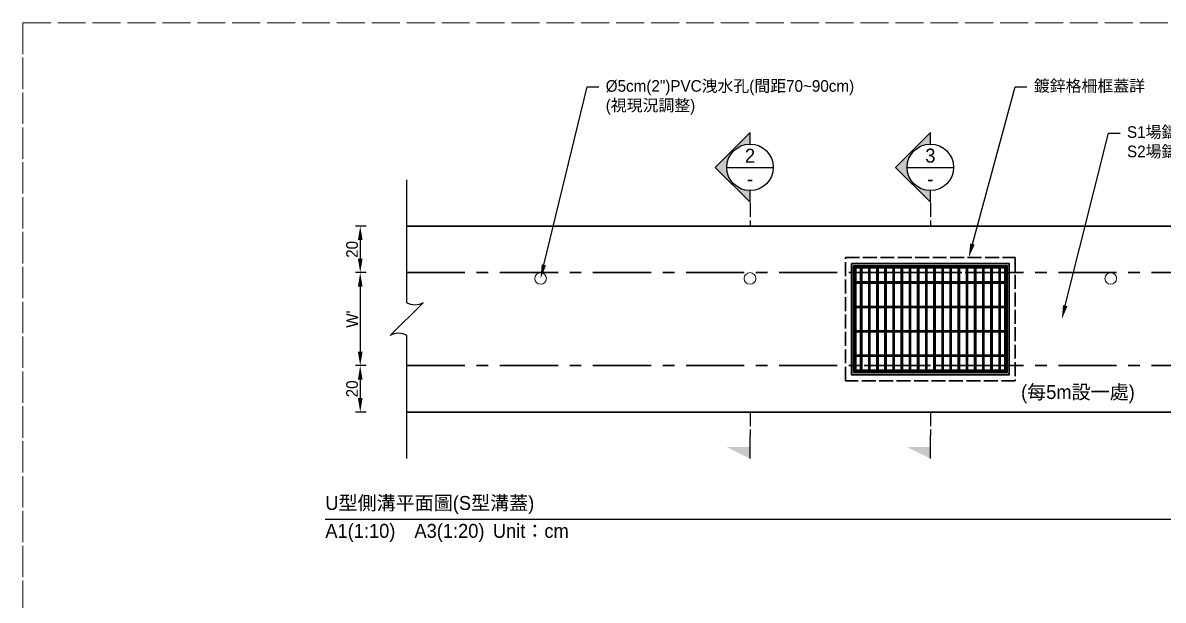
# Model space of a CAD drawing. Extents: x -8920 to 1950, y -2159 to 466.
# Drawn here: x -8920 to -8430, y -905.4 to -657 of the extents above; entities that cross this region are included whole.
import ezdxf
from ezdxf import colors
from ezdxf.entities.mleader import LeaderData, LeaderLine
from ezdxf.math import Vec2, Vec3

# ---------------------------------------------------------------- set-up
doc = ezdxf.new("R2010")
doc.units = 0
doc.header["$MEASUREMENT"] = 0
doc.linetypes.add('ACAD_ISO02W100', pattern=[15, 12, -3])
doc.linetypes.add('CENTERX2', pattern=[4, 2.5, -0.5, 0.5, -0.5])
doc.layers.add('一、4.基本-隱藏', color=9, linetype='ACAD_ISO02W100', lineweight=20, plot=False)
doc.layers.add('三、3.文字-註解文字', color=2, linetype='Continuous')
for name, color, linetype, lineweight in [('二、1.繪圖-既有設施', 8, 'Continuous', 20), ('二、2.繪圖-施作項目', 181, 'Continuous', 30), ('二、6.繪圖-其他施作項目', 35, 'Continuous', 30)]:
    doc.layers.add(name, color=color, linetype=linetype, lineweight=lineweight)
doc.styles.add('次圖名(詳圖)', font='MS PGothic.ttf', dxfattribs={"height": 6})
doc.styles.add('註解文字(詳圖)', font='MS PGothic.ttf', dxfattribs={"height": 5})
doc.dimstyles.new('註解文字(詳圖)', dxfattribs={"dimtxt": 5, "dimasz": 6, "dimexe": 2, "dimexo": 5, "dimgap": 1, "dimtad": 2, "dimzin": 0, "dimdsep": 46, "dimtxsty": '註解文字(詳圖)', "dimcen": 0.1, "dimclrd": 144, "dimclre": 144, "dimclrt": 256, "dimadec": 0, "dimazin": 0, "dimtfac": 1, "dimtofl": 0, "dimtmove": 0, "dimatfit": 3, "dimfxlon": 1, "dimtolj": 1, "dimtzin": 0, "dimlwd": -1, "dimlwe": -1, "dimarcsym": 1})
pattern_1 = [(45, (-9735.3608, -580.8457), (-2.65165, 2.65165), []), (45, (-9734.477, -580.8457), (-2.65165, 2.65165), []), (45, (-9733.593, -580.8457), (-2.65165, 2.65165), []), (45, (-9732.709, -580.8457), (-2.65165, 2.65165), [])]

# ---------------------------------------------------------------- blocks, each defined once
blk = doc.blocks.new('*D219')
at = {"layer": 'Defpoints', "color": 0, "transparency": 16777216}
for p in [(-8755, -744.5), (-8775, -764.5), (-8755, -764.5)]:
    blk.add_point(p, dxfattribs=at)
at = {"layer": '三、3.文字-註解文字', "color": 144, "transparency": 16777216}
for p, q in [((-8772.5, -744.5), (-8777, -744.5)), ((-8775, -750.5), (-8775, -758.5)), ((-8772.5, -764.5), (-8777, -764.5))]:
    blk.add_line(p, q, dxfattribs=at)
for points in [[(-8776, -750.5), (-8774, -750.5), (-8775, -744.5)], [(-8776, -758.5), (-8774, -758.5), (-8775, -764.5)]]:
    blk.add_solid(points, dxfattribs=at)
at = {"layer": '三、3.文字-註解文字', "transparency": 16777216, "insert": (-8778.5, -754.5), "char_height": 5, "attachment_point": 5, "rotation": 90, "style": '註解文字(詳圖)'}
blk.add_mtext('\\A1;20', dxfattribs=at)
blk = doc.blocks.new('*D220')
at = {"layer": 'Defpoints', "color": 0, "transparency": 16777216}
for p in [(-8755, -764.5), (-8775, -804.5), (-8755, -804.5)]:
    blk.add_point(p, dxfattribs=at)
at = {"layer": '三、3.文字-註解文字', "color": 144, "transparency": 16777216}
for p, q in [((-8772.5, -764.5), (-8777, -764.5)), ((-8775, -770.5), (-8775, -798.5)), ((-8772.5, -804.5), (-8777, -804.5))]:
    blk.add_line(p, q, dxfattribs=at)
for points in [[(-8776, -770.5), (-8774, -770.5), (-8775, -764.5)], [(-8776, -798.5), (-8774, -798.5), (-8775, -804.5)]]:
    blk.add_solid(points, dxfattribs=at)
at = {"layer": '三、3.文字-註解文字', "transparency": 16777216, "insert": (-8778.5, -784.5), "char_height": 5, "attachment_point": 5, "rotation": 90, "style": '註解文字(詳圖)'}
blk.add_mtext("\\A1;W'", dxfattribs=at)
blk = doc.blocks.new('*D221')
at = {"layer": 'Defpoints', "color": 0, "transparency": 16777216}
for p in [(-8755, -804.5), (-8775, -824.5), (-8755, -824.5)]:
    blk.add_point(p, dxfattribs=at)
at = {"layer": '三、3.文字-註解文字', "color": 144, "transparency": 16777216}
for p, q in [((-8772.5, -804.5), (-8777, -804.5)), ((-8775, -810.5), (-8775, -818.5)), ((-8772.5, -824.5), (-8777, -824.5))]:
    blk.add_line(p, q, dxfattribs=at)
for points in [[(-8776, -810.5), (-8774, -810.5), (-8775, -804.5)], [(-8776, -818.5), (-8774, -818.5), (-8775, -824.5)]]:
    blk.add_solid(points, dxfattribs=at)
at = {"layer": '三、3.文字-註解文字', "transparency": 16777216, "insert": (-8778.5, -814.5), "char_height": 5, "attachment_point": 5, "rotation": 90, "style": '註解文字(詳圖)'}
blk.add_mtext('\\A1;20', dxfattribs=at)

msp = doc.modelspace()

# ---------------------------------------------------------------- hatches: boundary and pattern name
at = {"layer": '三、3.文字-註解文字'}
h = msp.add_hatch(color=256, dxfattribs=at)
h.dxf.hatch_style = 1
h.paths.add_polyline_path([(-8607.5, -704.193), (-8622.5, -719.193), (-8607.5, -734.193), (-8607.5, -729.193, -0.4142136), (-8617.5, -719.193, -0.4142136), (-8607.5, -709.193)])
h = msp.add_hatch(color=256, dxfattribs=at)
h.dxf.hatch_style = 1
h.paths.add_polyline_path([(-8530, -704.193), (-8545, -719.193), (-8530, -734.193), (-8530, -729.193, -0.4142136), (-8540, -719.193, -0.4142136), (-8530, -709.193)])
h = msp.add_hatch(color=256, dxfattribs=at)
h.dxf.hatch_style = 1
h.paths.add_polyline_path([(-8617.5, -839.5), (-8607.5, -844.5), (-8607.5, -839.5)])
h = msp.add_hatch(color=256, dxfattribs=at)
h.dxf.hatch_style = 1
h.paths.add_polyline_path([(-8540, -839.5), (-8530, -844.5), (-8530, -839.5)])
at = {"layer": '二、6.繪圖-其他施作項目'}
h = msp.add_hatch(color=256, dxfattribs=at)
h.dxf.hatch_style = 1
h.paths.add_polyline_path([(-8563.9, -808.4), (-8496.1, -808.4), (-8496.1, -760.6), (-8563.9, -760.6)])
h.paths.add_polyline_path([(-8563, -807.5), (-8497, -807.5), (-8497, -761.5), (-8563, -761.5)], flags=16)
h.paths.add_polyline_path([(-8560, -764.5), (-8500, -764.5), (-8500, -804.5), (-8560, -804.5)], flags=0)
h = msp.add_hatch(dxfattribs=at)
h.set_pattern_fill('ANSI34', color=256, scale=5)
h.set_pattern_definition(pattern_1)
h.paths.add_polyline_path([(-8498, -768.5), (-8562, -768.5), (-8562, -769), (-8498, -769)])
h = msp.add_hatch(dxfattribs=at)
h.set_pattern_fill('ANSI34', color=256, scale=5)
h.set_pattern_definition(pattern_1)
h.paths.add_polyline_path([(-8498, -779), (-8562, -779), (-8562, -779.5), (-8498, -779.5)])
h = msp.add_hatch(dxfattribs=at)
h.set_pattern_fill('ANSI34', color=256, scale=5)
h.set_pattern_definition(pattern_1)
h.paths.add_polyline_path([(-8498, -789.5), (-8562, -789.5), (-8562, -790), (-8498, -790)])
h = msp.add_hatch(dxfattribs=at)
h.set_pattern_fill('ANSI34', color=256, scale=5)
h.set_pattern_definition(pattern_1)
h.paths.add_polyline_path([(-8498, -800), (-8562, -800), (-8562, -800.5), (-8498, -800.5)])

# ---------------------------------------------------------------- linework, layer by layer
at = {"layer": '一、4.基本-隱藏'}
for points in [[(-8920, -657), (-8140, -657), (-8140, -910.5), (-8920, -910.5)], [(-8920, -657), (-8140, -657), (-8140, -1164), (-8920, -1164)]]:
    msp.add_lwpolyline(points, close=True, dxfattribs=at)
at = {"layer": '三、3.文字-註解文字'}
for points in [[(-8607.5, -709.193), (-8607.5, -704.193), (-8622.5, -719.193), (-8607.5, -734.193), (-8607.5, -729.193)], [(-8530, -709.193), (-8530, -704.193), (-8545, -719.193), (-8530, -734.193), (-8530, -729.193)], [(-8617.5, -719.193), (-8597.5, -719.193)], [(-8540, -719.193), (-8520, -719.193)], [(-8607.5, -844.5), (-8607.5, -834.5)], [(-8530, -844.5), (-8530, -834.5)], [(-8790, -870.5), (-8270, -870.5)]]:
    msp.add_lwpolyline(points, dxfattribs=at)
msp.add_lwpolyline([(-8755, -844.5), (-8755, -791.571, 0.2828427), (-8762.071, -791.571), (-8747.929, -777.429, -0.2828427), (-8755, -777.429), (-8755, -724.5)], format="xyb", dxfattribs=at)
at = {"layer": '三、3.文字-註解文字', "linetype": 'ACAD_ISO02W100', "ltscale": 0.5}
for points in [[(-8607.5, -734.5), (-8607.5, -744.5)], [(-8530, -734.5), (-8530, -744.5)], [(-8607.5, -824.5), (-8607.5, -834.5)], [(-8530, -824.5), (-8530, -834.5)]]:
    msp.add_lwpolyline(points, dxfattribs=at)
at = {"layer": '三、3.文字-註解文字'}
for centre in [(-8607.5, -719.193), (-8530, -719.193)]:
    msp.add_circle(centre, 10, dxfattribs=at)
at = {"layer": '二、1.繪圖-既有設施'}
for centre in [(-8697.5, -767), (-8607.5, -767), (-8452.5, -767)]:
    msp.add_circle(centre, 2.5, dxfattribs=at)
at = {"layer": '二、2.繪圖-施作項目'}
for points in [[(-8755, -744.5), (-8305, -744.5)], [(-8755, -824.5), (-8305, -824.5)]]:
    msp.add_lwpolyline(points, dxfattribs=at)
at = {"layer": '二、2.繪圖-施作項目', "linetype": 'CENTERX2', "ltscale": 10}
for points in [[(-8755, -764.5), (-8305, -764.5)], [(-8755, -804.5), (-8305, -804.5)]]:
    msp.add_lwpolyline(points, dxfattribs=at)
at = {"layer": '二、6.繪圖-其他施作項目', "linetype": 'ACAD_ISO02W100', "ltscale": 0.5}
for points in [[(-8566.5, -758), (-8493.5, -758), (-8493.5, -811), (-8566.5, -811)], [(-8560, -764.5), (-8500, -764.5), (-8500, -804.5), (-8560, -804.5)]]:
    msp.add_lwpolyline(points, close=True, dxfattribs=at)
at = {"layer": '二、6.繪圖-其他施作項目'}
for points in [[(-8563.9, -760.6), (-8496.1, -760.6), (-8496.1, -808.4), (-8563.9, -808.4)], [(-8563, -761.5), (-8497, -761.5), (-8497, -807.5), (-8563, -807.5)], [(-8562.5, -762), (-8497.5, -762), (-8497.5, -807), (-8562.5, -807)]]:
    msp.add_lwpolyline(points, close=True, dxfattribs=at)
for points in [[(-8562.5, -762), (-8497.5, -762)], [(-8562.5, -762), (-8562.5, -807)], [(-8562, -762), (-8562, -807)], [(-8562, -762.5), (-8498, -762.5)], [(-8560, -762.5), (-8560, -768.5)], [(-8559.5, -762.5), (-8559.5, -768.5)], [(-8556.5, -762.5), (-8556.5, -768.5)], [(-8556, -762.5), (-8556, -768.5)], [(-8553, -762.5), (-8553, -768.5)], [(-8552.5, -762.5), (-8552.5, -768.5)], [(-8549.5, -762.5), (-8549.5, -768.5)], [(-8549, -762.5), (-8549, -768.5)], [(-8546, -762.5), (-8546, -768.5)], [(-8545.5, -762.5), (-8545.5, -768.5)], [(-8542.5, -762.5), (-8542.5, -768.5)], [(-8542, -762.5), (-8542, -768.5)], [(-8539, -762.5), (-8539, -768.5)], [(-8538.5, -762.5), (-8538.5, -768.5)], [(-8535.5, -762.5), (-8535.5, -768.5)], [(-8535, -762.5), (-8535, -768.5)], [(-8532, -762.5), (-8532, -768.5)], [(-8531.5, -762.5), (-8531.5, -768.5)], [(-8528.5, -762.5), (-8528.5, -768.5)], [(-8528, -762.5), (-8528, -768.5)], [(-8525, -762.5), (-8525, -768.5)], [(-8524.5, -762.5), (-8524.5, -768.5)], [(-8521.5, -762.5), (-8521.5, -768.5)], [(-8521, -762.5), (-8521, -768.5)], [(-8518, -762.5), (-8518, -768.5)], [(-8517.5, -762.5), (-8517.5, -768.5)], [(-8514.5, -762.5), (-8514.5, -768.5)], [(-8514, -762.5), (-8514, -768.5)], [(-8511, -762.5), (-8511, -768.5)], [(-8510.5, -762.5), (-8510.5, -768.5)], [(-8507.5, -762.5), (-8507.5, -768.5)], [(-8507, -762.5), (-8507, -768.5)], [(-8504, -762.5), (-8504, -768.5)], [(-8503.5, -762.5), (-8503.5, -768.5)], [(-8500.5, -762.5), (-8500.5, -768.5)], [(-8500, -762.5), (-8500, -768.5)], [(-8498, -762), (-8498, -807)], [(-8497.5, -762), (-8497.5, -807)], [(-8562, -768.5), (-8498, -768.5)], [(-8562, -769), (-8498, -769)], [(-8560, -769), (-8560, -779)], [(-8559.5, -769), (-8559.5, -779)], [(-8556.5, -769), (-8556.5, -779)], [(-8556, -769), (-8556, -779)], [(-8553, -769), (-8553, -779)], [(-8552.5, -769), (-8552.5, -779)], [(-8549.5, -769), (-8549.5, -779)], [(-8549, -769), (-8549, -779)], [(-8546, -769), (-8546, -779)], [(-8545.5, -769), (-8545.5, -779)], [(-8542.5, -769), (-8542.5, -779)], [(-8542, -769), (-8542, -779)], [(-8539, -769), (-8539, -779)], [(-8538.5, -769), (-8538.5, -779)], [(-8535.5, -769), (-8535.5, -779)], [(-8535, -769), (-8535, -779)], [(-8532, -769), (-8532, -779)], [(-8531.5, -769), (-8531.5, -779)], [(-8528.5, -769), (-8528.5, -779)], [(-8528, -769), (-8528, -779)], [(-8525, -769), (-8525, -779)], [(-8524.5, -769), (-8524.5, -779)], [(-8521.5, -769), (-8521.5, -779)], [(-8521, -769), (-8521, -779)], [(-8518, -769), (-8518, -779)], [(-8517.5, -769), (-8517.5, -779)], [(-8514.5, -769), (-8514.5, -779)], [(-8514, -769), (-8514, -779)], [(-8511, -769), (-8511, -779)], [(-8510.5, -769), (-8510.5, -779)], [(-8507.5, -769), (-8507.5, -779)], [(-8507, -769), (-8507, -779)], [(-8504, -769), (-8504, -779)], [(-8503.5, -769), (-8503.5, -779)], [(-8500.5, -769), (-8500.5, -779)], [(-8500, -769), (-8500, -779)], [(-8562, -779), (-8498, -779)], [(-8562, -779.5), (-8498, -779.5)], [(-8560, -779.5), (-8560, -789.5)], [(-8559.5, -779.5), (-8559.5, -789.5)], [(-8556.5, -779.5), (-8556.5, -789.5)], [(-8556, -779.5), (-8556, -789.5)], [(-8553, -779.5), (-8553, -789.5)], [(-8552.5, -779.5), (-8552.5, -789.5)], [(-8549.5, -779.5), (-8549.5, -789.5)], [(-8549, -779.5), (-8549, -789.5)], [(-8546, -779.5), (-8546, -789.5)], [(-8545.5, -779.5), (-8545.5, -789.5)], [(-8542.5, -779.5), (-8542.5, -789.5)], [(-8542, -779.5), (-8542, -789.5)], [(-8539, -779.5), (-8539, -789.5)], [(-8538.5, -779.5), (-8538.5, -789.5)], [(-8535.5, -779.5), (-8535.5, -789.5)], [(-8535, -779.5), (-8535, -789.5)], [(-8532, -779.5), (-8532, -789.5)], [(-8531.5, -779.5), (-8531.5, -789.5)], [(-8528.5, -779.5), (-8528.5, -789.5)], [(-8528, -779.5), (-8528, -789.5)], [(-8525, -779.5), (-8525, -789.5)], [(-8524.5, -779.5), (-8524.5, -789.5)], [(-8521.5, -779.5), (-8521.5, -789.5)], [(-8521, -779.5), (-8521, -789.5)], [(-8518, -779.5), (-8518, -789.5)], [(-8517.5, -779.5), (-8517.5, -789.5)], [(-8514.5, -779.5), (-8514.5, -789.5)], [(-8514, -779.5), (-8514, -789.5)], [(-8511, -779.5), (-8511, -789.5)], [(-8510.5, -779.5), (-8510.5, -789.5)], [(-8507.5, -779.5), (-8507.5, -789.5)], [(-8507, -779.5), (-8507, -789.5)], [(-8504, -779.5), (-8504, -789.5)], [(-8503.5, -779.5), (-8503.5, -789.5)], [(-8500.5, -779.5), (-8500.5, -789.5)], [(-8500, -779.5), (-8500, -789.5)], [(-8562, -789.5), (-8498, -789.5)], [(-8562, -790), (-8498, -790)], [(-8560, -790), (-8560, -800)], [(-8559.5, -790), (-8559.5, -800)], [(-8556.5, -790), (-8556.5, -800)], [(-8556, -790), (-8556, -800)], [(-8553, -790), (-8553, -800)], [(-8552.5, -790), (-8552.5, -800)], [(-8549.5, -790), (-8549.5, -800)], [(-8549, -790), (-8549, -800)], [(-8546, -790), (-8546, -800)], [(-8545.5, -790), (-8545.5, -800)], [(-8542.5, -790), (-8542.5, -800)], [(-8542, -790), (-8542, -800)], [(-8539, -790), (-8539, -800)], [(-8538.5, -790), (-8538.5, -800)], [(-8535.5, -790), (-8535.5, -800)], [(-8535, -790), (-8535, -800)], [(-8532, -790), (-8532, -800)], [(-8531.5, -790), (-8531.5, -800)], [(-8528.5, -790), (-8528.5, -800)], [(-8528, -790), (-8528, -800)], [(-8525, -790), (-8525, -800)], [(-8524.5, -790), (-8524.5, -800)], [(-8521.5, -790), (-8521.5, -800)], [(-8521, -790), (-8521, -800)], [(-8518, -790), (-8518, -800)], [(-8517.5, -790), (-8517.5, -800)], [(-8514.5, -790), (-8514.5, -800)], [(-8514, -790), (-8514, -800)], [(-8511, -790), (-8511, -800)], [(-8510.5, -790), (-8510.5, -800)], [(-8507.5, -790), (-8507.5, -800)], [(-8507, -790), (-8507, -800)], [(-8504, -790), (-8504, -800)], [(-8503.5, -790), (-8503.5, -800)], [(-8500.5, -790), (-8500.5, -800)], [(-8500, -790), (-8500, -800)], [(-8562, -800), (-8498, -800)], [(-8562, -800.5), (-8498, -800.5)], [(-8560, -800.5), (-8560, -806.5)], [(-8559.5, -800.5), (-8559.5, -806.5)], [(-8556.5, -800.5), (-8556.5, -806.5)], [(-8556, -800.5), (-8556, -806.5)], [(-8553, -800.5), (-8553, -806.5)], [(-8552.5, -800.5), (-8552.5, -806.5)], [(-8549.5, -800.5), (-8549.5, -806.5)], [(-8549, -800.5), (-8549, -806.5)], [(-8546, -800.5), (-8546, -806.5)], [(-8545.5, -800.5), (-8545.5, -806.5)], [(-8542.5, -800.5), (-8542.5, -806.5)], [(-8542, -800.5), (-8542, -806.5)], [(-8539, -800.5), (-8539, -806.5)], [(-8538.5, -800.5), (-8538.5, -806.5)], [(-8535.5, -800.5), (-8535.5, -806.5)], [(-8535, -800.5), (-8535, -806.5)], [(-8532, -800.5), (-8532, -806.5)], [(-8531.5, -800.5), (-8531.5, -806.5)], [(-8528.5, -800.5), (-8528.5, -806.5)], [(-8528, -800.5), (-8528, -806.5)], [(-8525, -800.5), (-8525, -806.5)], [(-8524.5, -800.5), (-8524.5, -806.5)], [(-8521.5, -800.5), (-8521.5, -806.5)], [(-8521, -800.5), (-8521, -806.5)], [(-8518, -800.5), (-8518, -806.5)], [(-8517.5, -800.5), (-8517.5, -806.5)], [(-8514.5, -800.5), (-8514.5, -806.5)], [(-8514, -800.5), (-8514, -806.5)], [(-8511, -800.5), (-8511, -806.5)], [(-8510.5, -800.5), (-8510.5, -806.5)], [(-8507.5, -800.5), (-8507.5, -806.5)], [(-8507, -800.5), (-8507, -806.5)], [(-8504, -800.5), (-8504, -806.5)], [(-8503.5, -800.5), (-8503.5, -806.5)], [(-8500.5, -800.5), (-8500.5, -806.5)], [(-8500, -800.5), (-8500, -806.5)], [(-8562.5, -807), (-8497.5, -807)], [(-8562, -806.5), (-8498, -806.5)]]:
    msp.add_lwpolyline(points, dxfattribs=at)

# ---------------------------------------------------------------- texts
at = {"layer": '三、3.文字-註解文字', "char_height": 6}
for s, width, gutter_width, insert, attachment_point, style in [('2', 6.60394, 25, (-8607.5, -714.193), 5, '註解文字(詳圖)'), ('3', 6.60394, 25, (-8530, -714.193), 5, '註解文字(詳圖)'), ('-', 6.60394, 25, (-8607.5, -724.193), 5, '註解文字(詳圖)'), ('-', 6.60394, 25, (-8530, -724.193), 5, '註解文字(詳圖)'), ('(每5m設一處)', 52.41253, 30, (-8466.595, -816.77), 5, '註解文字(詳圖)'), ('{\\fMS PGothic|b0|i0|c128|p34;U型側溝平面圖(}S{\\fMS PGothic|b0|i0|c128|p34;型溝蓋)}', 138.66243, 15, (-8790, -864.5), 4, '次圖名(詳圖)'), ('A1(1:10)\u3000A3(1:20){\\fMS PGothic|b0|i0|c128|p34;^IUnit：cm}', 136.03259, 15, (-8790, -876.5), 4, '次圖名(詳圖)')]:
    msp.add_mtext_dynamic_manual_height_columns(s, width=width, gutter_width=gutter_width, heights=[0], dxfattribs=dict(at, insert=insert, attachment_point=attachment_point, style=style))

# ---------------------------------------------------------------- dimensions: what is measured, and where the dimension line sits
at = {"layer": '三、3.文字-註解文字'}
for base, p1, p2, text, picture, middle in [((-8775, -764.5), (-8755, -744.5), (-8755, -764.5), '20', '*D219', (-8778.5, -754.5)), ((-8775, -804.5), (-8755, -764.5), (-8755, -804.5), "W'", '*D220', (-8778.5, -784.5)), ((-8775, -824.5), (-8755, -804.5), (-8755, -824.5), '20', '*D221', (-8778.5, -814.5))]:
    dim = msp.add_linear_dim(base=base, p1=p1, p2=p2, angle=90, text=text, dimstyle='註解文字(詳圖)', dxfattribs=at)
    dim.commit()
    dim.dimension.update_dxf_attribs({"geometry": picture, "text_midpoint": middle})

# ---------------------------------------------------------------- leaders
ml = msp.add_multileader_mtext('Standard', dxfattribs=at)
ml.set_content('{\\fMS PGothic|b0|i0|c128|p34;%%C5cm}(2")PVC洩水孔(間距70~90cm)\\P(視現況調整)', color=256, style='註解文字(詳圖)')
ml.set_leader_properties(color=144, linetype='ByLayer', lineweight=-1)
ml.build(insert=Vec2(0, 0))
ml.multileader.update_dxf_attribs({"dogleg_length": 5, "arrow_head_size": 6})
ctx = ml.context
ctx.base_point, ctx.char_height, ctx.arrow_head_size, ctx.landing_gap_size, ctx.plane_origin = Vec3(-8672.5, -684.5), 5, 6, 3, Vec3(-8697.5, -767)
notes = []
notes.append((ctx, [(0, (1, 1, 0), (-8677.5, -684.5), (1, 0), 5, [(0, [(-8697.5, -767)], 0, [])])]))
ctx.mtext.insert, ctx.mtext.flow_direction = Vec3(-8669.5, -681.673), 5
ml = msp.add_multileader_mtext('Standard', dxfattribs=at)
ml.set_content('鍍鋅格柵框蓋詳', color=256, style='註解文字(詳圖)')
ml.set_leader_properties(color=144, linetype='ByLayer', lineweight=-1)
ml.build(insert=Vec2(0, 0))
ml.multileader.update_dxf_attribs({"dogleg_length": 5, "arrow_head_size": 6})
ctx = ml.context
ctx.base_point, ctx.char_height, ctx.arrow_head_size, ctx.landing_gap_size, ctx.plane_origin = Vec3(-8488.5, -684.5), 5, 6, 3, Vec3(-8513.5, -758)
notes.append((ctx, [(0, (1, 1, 0), (-8493.5, -684.5), (1, 0), 5, [(0, [(-8513.5, -758)], 0, [])])]))
ctx.mtext.insert, ctx.mtext.flow_direction = Vec3(-8485.5, -681.645), 5
ml = msp.add_multileader_mtext('Standard', dxfattribs=at)
ml.set_content('{\\fMS PGothic|b0|i0|c128|p34;S1}場鑄溝蓋板(280kgf/cm²混凝土)或\\PS2場鑄溝蓋板(280kgf/cm²混凝土)詳', color=256, style='註解文字(詳圖)')
ml.set_leader_properties(color=144, linetype='ByLayer', lineweight=-1)
ml.build(insert=Vec2(0, 0))
ml.multileader.update_dxf_attribs({"dogleg_length": 5, "arrow_head_size": 6})
ctx = ml.context
ctx.base_point, ctx.char_height, ctx.arrow_head_size, ctx.landing_gap_size, ctx.plane_origin = Vec3(-8448.5, -704.5), 5, 6, 3, Vec3(-8473.5, -784.5)
notes.append((ctx, [(0, (1, 1, 0), (-8453.5, -704.5), (1, 0), 5, [(0, [(-8473.5, -784.5)], 0, [])])]))
ctx.mtext.insert, ctx.mtext.flow_direction = Vec3(-8445.5, -701.517), 5
for ctx, leaders in notes:
    for number, flags, end, landing, length, lines in leaders:
        leader = LeaderData()
        leader.index, (leader.has_last_leader_line, leader.has_dogleg_vector, leader.attachment_direction) = number, flags
        leader.last_leader_point, leader.dogleg_vector, leader.dogleg_length = Vec3(end), Vec3(landing), length
        for number, points, colour, breaks in lines:
            line = LeaderLine()
            line.index, line.vertices, line.color, line.breaks = number, Vec3.list(points), colors.encode_raw_color(colour), breaks
            leader.lines.append(line)
        ctx.leaders.append(leader)

doc.saveas('drawing.dxf')
